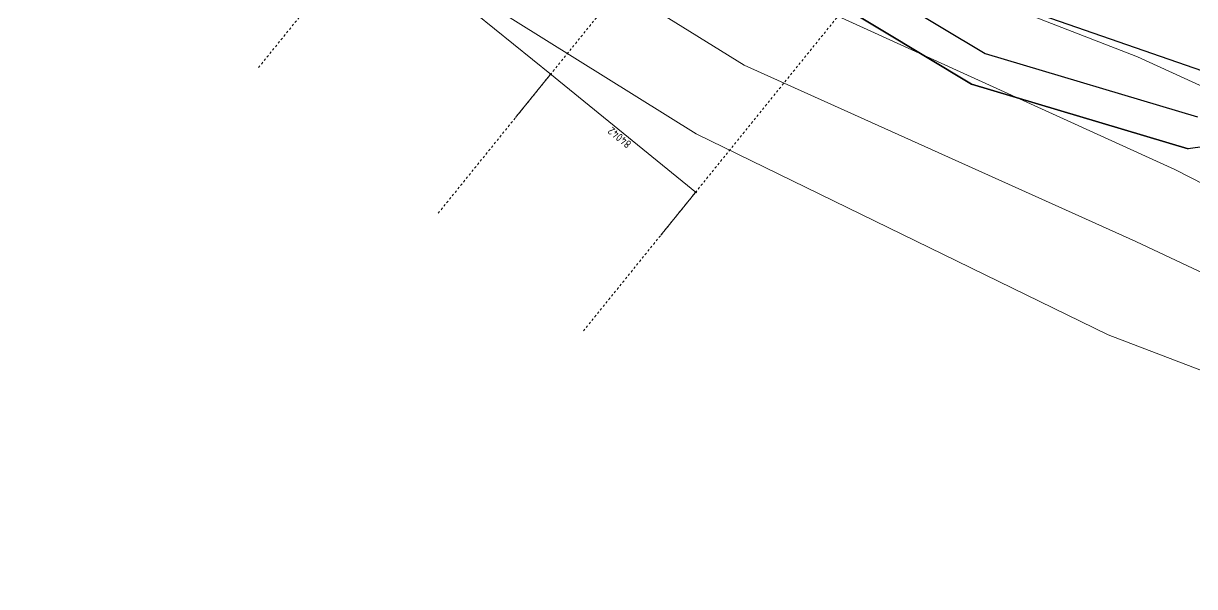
# Model space of a CAD drawing. Header units: metres. Extents: x 507649 to 508899, y 6966965 to 6967377.
# Drawn here: x 507851.1 to 507903.8, y 6967028.9 to 6967054.2 of the extents above; entities that cross this region are included whole.
import ezdxf

# ---------------------------------------------------------------- set-up
doc = ezdxf.new("R2010")
doc.units = ezdxf.units.M
doc.header["$PDMODE"] = 1
doc.linetypes.add('Grid Line', pattern=[2.1, 1.2, -0.3, 0.3, -0.3])
doc.layers.get('DEFPOINTS').update_dxf_attribs({"color": 11})
for name, color, linetype in [('C_TEXT_2.5', 7, 'Continuous'), ('mga2020bdy', 252, 'Continuous'), ('mga2020DR_UNLINED', 252, 'Continuous'), ('TOPO_BANK', 252, 'Continuous')]:
    doc.layers.add(name, color=color, linetype=linetype)
doc.layers.add('D_UG_PIPES', color=252, linetype='EXIST_SWD', lineweight=0)
doc.layers.add('G-ANNO-TEXT', color=47, linetype='Continuous', lineweight=5, plot=False)
doc.layers.add('S-GRID', color=47, linetype='Continuous', lineweight=5, plot=False)
doc.styles.add('Arial_1', font='ISOCP.shx', dxfattribs={"height": 360})
doc.styles.get("Standard").update_dxf_attribs({"font": 'ARIALN.TTF'})
doc.linetypes.add('EXIST_SWD', pattern='A,5,-2.5,5,-2,["SWD",Standard,S=2.5,R=0,X=0,Y=-1.25],-8,5,-2.5,5,-2.5', length=37.5)
doc.dimstyles.new('2_5-CON-Diagonal-_mm__O', dxfattribs={"dimscale": 30.48, "dimtxt": 127.532425, "dimasz": 2.46063, "dimexe": 1.64042, "dimexo": 0.0625, "dimgap": 2.46063, "dimtad": 1, "dimdec": 0, "dimlfac": 10, "dimzin": 0, "dimdsep": 46, "dimtxsty": 'Arial_1', "dimblk1": 'OBLIQUE', "dimblk2": 'OBLIQUE', "dimsah": 1, "dimcen": 0.09, "dimdle": 1.64042, "dimazin": 0, "dimtfac": 1, "dimtdec": 4, "dimtix": 1, "dimtmove": 0, "dimatfit": 3, "dimfxl": 8.2021, "dimfxlon": 1, "dimtvp": 1, "dimtfill": 1, "dimtolj": 1, "dimtzin": 0, "dimlwd": 15, "dimlwe": 15, "dimarcsym": 2})

# ---------------------------------------------------------------- blocks, each defined once
blk = doc.blocks.new('XE_SURVEY')
at = {"layer": 'D_UG_PIPES', "flags": 128}
for points in [[(507741.016, 6967200.273), (507747.15, 6967192.291), (507752.549, 6967184.499), (507759.944, 6967176.492), (507766.427, 6967169.447), (507773.421, 6967161.557), (507780.398, 6967154.335), (507787.332, 6967147.004), (507794.664, 6967139.504), (507801.475, 6967132.601), (507808.45, 6967125.472), (507816.205, 6967118.339), (507825.113, 6967108.507), (507830.763, 6967103.224), (507837.747, 6967095.978), (507845.761, 6967088.945), (507853.422, 6967082.201), (507862.041, 6967076.014), (507870.746, 6967069.366), (507880.15, 6967063.579), (507889.541, 6967057.221), (507901.227, 6967052.696), (507905.257, 6967050.845), (507911.912, 6967049.364), (507914.386, 6967050.745), (507920.711, 6967053.97), (507930.606, 6967058.671), (507939.398, 6967065.326), (507941.267, 6967069.526), (507940.877, 6967073.658)], [(507908.319, 6967041.023), (507901.156, 6967044.393), (507883.532, 6967052.311), (507865.913, 6967063.234), (507849.428, 6967075.402), (507831.886, 6967089.689), (507819.758, 6967102.605), (507806.403, 6967117.23), (507792.952, 6967131.789), (507779.254, 6967146.506), (507765.695, 6967161.128), (507752.359, 6967175.722), (507738.578, 6967190.613), (507734.186, 6967195.231)], [(507730.39, 6967192.149), (507734.956, 6967187.093), (507748.424, 6967172.325), (507762.335, 6967157.828), (507776.089, 6967143.52), (507789.792, 6967128.719), (507803.398, 6967114.121), (507817.013, 6967099.51), (507829.191, 6967086.966), (507847.66, 6967072.393), (507863.731, 6967060.243), (507881.366, 6967049.225), (507899.904, 6967040.191)], [(507768.759, 6967163.807), (507782.55, 6967149.274), (507796.255, 6967134.593), (507809.724, 6967120.162), (507823.467, 6967105.637), (507835.978, 6967092.724), (507852.924, 6967078.553), (507868.827, 6967066.212), (507885.411, 6967055.6), (507902.91, 6967047.634), (507908.977, 6967044.532)], [(507933.76, 6967028.886), (507919.141, 6967032.862), (507899.904, 6967040.191)]]:
    blk.add_lwpolyline(points, dxfattribs=at)
at = {"layer": 'mga2020bdy'}
blk.add_polyline3d([(507930.838, 6967057.836, 2.66), (507915.488, 6967050.24, 2.596), (507903.498, 6967048.557, 2.542), (507893.762, 6967051.462, 2.434), (507887.548, 6967055.187, 2.548), (507870.142, 6967064.468, 2.562), (507855.02, 6967075.71, 2.622), (507843.867, 6967084.849, 2.546), (507836.245, 6967091.495, 2.659), (507828.052, 6967099.593, 2.613), (507822.89, 6967104.75, 2.549)], dxfattribs=at)
at = {"layer": 'mga2020DR_UNLINED'}
for points in [[(507719.655, 6967221.477, 3.001), (507726.83, 6967211.173, 2.942), (507733.314, 6967202.941, 2.908), (507742.556, 6967192.306, 2.95), (507748.036, 6967186.574, 2.922), (507759.449, 6967174.233, 2.823), (507766.835, 6967165.905, 2.91), (507776.754, 6967155.916, 2.926), (507782.976, 6967149.165, 2.841), (507792.845, 6967138.935, 2.836), (507799.31, 6967131.655, 2.706), (507808.649, 6967121.772, 2.696), (507816.116, 6967114.832, 2.686), (507823.987, 6967105.773, 2.549), (507829.108, 6967100.656, 2.613), (507837.266, 6967092.595, 2.659), (507844.835, 6967085.994, 2.546), (507855.938, 6967076.896, 2.622), (507862.665, 6967071.986, 2.527), (507870.951, 6967065.735, 2.562), (507888.287, 6967056.493, 2.548), (507894.371, 6967052.844, 2.434), (507903.927, 6967049.994, 2.542)], [(507718.425, 6967220.62, 3.001), (507725.624, 6967210.28, 2.942), (507732.158, 6967201.984, 2.908), (507741.448, 6967191.296, 2.95), (507746.943, 6967185.547, 2.922), (507758.338, 6967173.226, 2.823), (507765.741, 6967164.879, 2.91), (507775.67, 6967154.879, 2.926), (507781.885, 6967148.136, 2.841), (507791.744, 6967137.916, 2.836), (507798.204, 6967130.642, 2.706), (507807.592, 6967120.707, 2.696), (507815.036, 6967113.788, 2.686), (507822.89, 6967104.75, 2.549), (507828.052, 6967099.593, 2.613), (507836.245, 6967091.495, 2.659), (507843.867, 6967084.849, 2.546), (507855.02, 6967075.71, 2.622), (507861.771, 6967070.782, 2.527), (507870.142, 6967064.468, 2.562), (507887.548, 6967055.187, 2.548), (507893.762, 6967051.462, 2.434), (507903.498, 6967048.557, 2.542)]]:
    blk.add_polyline3d(points, dxfattribs=at)
at = {"layer": 'TOPO_BANK'}
blk.add_polyline3d([(507826.23, 6967109.289, 3.707), (507832.809, 6967102.051, 3.721), (507839.325, 6967095.615, 3.757), (507848.349, 6967087.953, 3.793), (507856.734, 6967080.719, 3.429), (507866.025, 6967074.417, 3.655), (507872.979, 6967068.724, 3.491), (507888.09, 6967058.475, 3.071), (507896.573, 6967054.681, 3.298), (507904.148, 6967052.06, 3.28), (507910.708, 6967051.055, 3.239), (507916.177, 6967052.461, 3.113), (507920.197, 6967054.547, 3.097), (507927.505, 6967060.347, 3.395), (507935.698, 6967066.507, 3.61), (507940.211, 6967073.737, 3.6), (507940.671, 6967080.327, 4.229), (507943.82, 6967086.874, 4.371), (507945.168, 6967091.729, 4.193), (507940.978, 6967098.955, 4.143), (507936.78, 6967105.929, 4.208)], dxfattribs=at)
blk = doc.blocks.new('_Oblique')
at = {"color": 0, "linetype": 'ByBlock', "lineweight": -2}
blk.add_line((-0.5, -0.5), (0.5, 0.5), dxfattribs=at)
blk = doc.blocks.new('*D123')
at = {"layer": 'DEFPOINTS', "color": 0, "transparency": 16777216}
for p in [(-2461561, 4031622), (-2460747, 4029258), (-2469507, 4028885)]:
    blk.add_point(p, dxfattribs=at)
at = {"layer": 'G-ANNO-TEXT', "color": 0, "lineweight": 15, "transparency": 16777216}
for p, q in [((-2461560, 4031620), (-2460731, 4029210)), ((-2468740, 4026505), (-2460700, 4029274)), ((-2469506, 4028884), (-2468677, 4026474))]:
    blk.add_line(p, q, dxfattribs=at)
at = {"layer": 'G-ANNO-TEXT', "color": 0, "lineweight": 15, "transparency": 16777216, "xscale": 75, "yscale": 75, "zscale": 75}
for p, rotation in [((-2460747, 4029258), 19.00040711758406), ((-2468693, 4026522), 199.000407117584)]:
    blk.add_blockref('_Oblique', p, dxfattribs=dict(at, rotation=rotation))
at = {"layer": 'G-ANNO-TEXT', "color": 0, "lineweight": 15, "transparency": 16777216, "insert": (-2464804, 4028134), "char_height": 360, "width": 461.47, "attachment_point": 5, "rotation": 19.0004, "style": 'Arial_1', "bg_fill": 3, "box_fill_scale": 1.1, "bg_fill_color": 256, "bg_fill_true_color": 13158600, "bg_fill_transparency": 0}
blk.add_mtext('\\A1;84042', dxfattribs=at)
blk = doc.blocks.new('*D124')
at = {"layer": 'DEFPOINTS', "color": 0, "transparency": 16777216}
for p in [(-2451727, 4035008), (-2450913, 4032644), (-2461561, 4031622)]:
    blk.add_point(p, dxfattribs=at)
at = {"layer": 'G-ANNO-TEXT', "color": 0, "lineweight": 15, "transparency": 16777216}
for p, q in [((-2451727, 4035006), (-2450897, 4032596)), ((-2460794, 4029241), (-2450866, 4032660)), ((-2461560, 4031620), (-2460731, 4029210))]:
    blk.add_line(p, q, dxfattribs=at)
at = {"layer": 'G-ANNO-TEXT', "color": 0, "lineweight": 15, "transparency": 16777216, "xscale": 75, "yscale": 75, "zscale": 75}
for p, rotation in [((-2450913, 4032644), 19.00040711758406), ((-2460747, 4029258), 199.000407117584)]:
    blk.add_blockref('_Oblique', p, dxfattribs=dict(at, rotation=rotation))
at = {"layer": 'G-ANNO-TEXT', "color": 0, "lineweight": 15, "transparency": 16777216, "insert": (-2455914, 4031195), "char_height": 360, "width": 576.84, "attachment_point": 5, "rotation": 19.0004, "style": 'Arial_1', "bg_fill": 3, "box_fill_scale": 1.1, "bg_fill_color": 256, "bg_fill_true_color": 13158600, "bg_fill_transparency": 0}
blk.add_mtext('\\A1;104000', dxfattribs=at)
blk = doc.blocks.new('25027_BNP_Skygate Play-Sheet - 000101 - SITE PLAN')
at = {"layer": 'G-ANNO-TEXT', "lineweight": 15}
dim = blk.add_linear_dim(base=(-2460746.82, 4029257.73), p1=(-2469507.05, 4028885.34), p2=(-2461560.76, 4031621.53), angle=19.000407, dimstyle='2_5-CON-Diagonal-_mm__O', override={"dimpost": '<>', "dimfxl": 840.417963}, dxfattribs=at)
dim.commit()
dim.dimension.update_dxf_attribs({"geometry": '*D123', "text_midpoint": (-2464804.23, 4028134.35)})
dim = blk.add_linear_dim(base=(-2450913.45, 4032643.71), p1=(-2461560.76, 4031621.53), p2=(-2451727.39, 4035007.5), angle=19.000407, dimstyle='2_5-CON-Diagonal-_mm__O', override={"dimpost": '<>', "dimfxl": 1040}, dxfattribs=at)
dim.commit()
dim.dimension.update_dxf_attribs({"geometry": '*D124', "text_midpoint": (-2455914.4, 4031195.43)})
at = {"layer": 'S-GRID', "linetype": 'Grid Line'}
for p, q in [((-2424649.04, 3956368.07), (-2453551.83, 4040305.95)), ((-2434482.41, 3952982.09), (-2463385.2, 4036919.98)), ((-2442428.69, 3950245.91), (-2471331.49, 4034183.79))]:
    blk.add_line(p, q, dxfattribs=at)
blk = doc.blocks.new('XE_ARCH')
at = {"xscale": 0.001, "yscale": 0.001, "zscale": 0.001, "rotation": 121.996}
blk.add_blockref('25027_BNP_Skygate Play-Sheet - 000101 - SITE PLAN', (509988.126, 6971273.77), dxfattribs=at)

msp = doc.modelspace()

# ---------------------------------------------------------------- block references
at = {"layer": 'C_TEXT_2.5'}
msp.add_blockref('XE_SURVEY', (0, 0), dxfattribs=at)

# ---------------------------------------------------------------- next in the draw order: block references
msp.add_blockref('XE_ARCH', (0, 0), dxfattribs=at)

doc.saveas('drawing.dxf')
